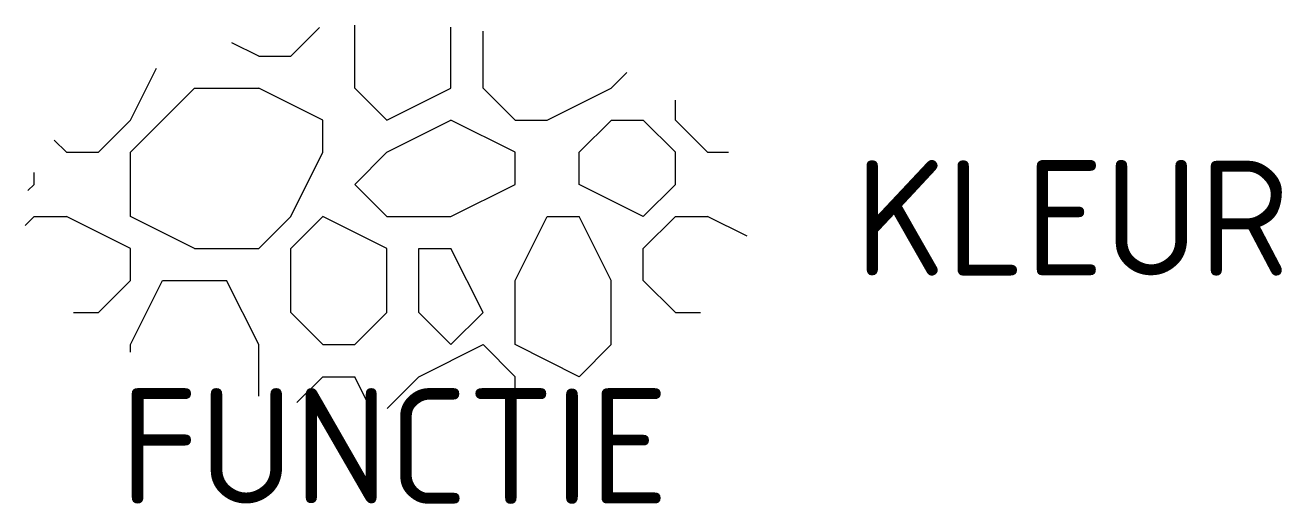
# Model space of a CAD drawing. Extents: x -5.6 to 14, y -4.5 to 3.
import ezdxf
from ezdxf.enums import TextEntityAlignment as Align

# ---------------------------------------------------------------- set-up
doc = ezdxf.new("R2010")
doc.units = 0
doc.styles.add('NLCS-ISO', font='NLCS-ISO.ttf')

msp = doc.modelspace()

# ---------------------------------------------------------------- linework, layer by layer
for p, q in [((-1.499, 2.524), (-1.052, 2.972)), ((-0.499, 2.024), (-0.499, 3.008)), ((1.001, 2.024), (1.001, 2.976)), ((1.501, 2.024), (1.501, 2.915)), ((-1.999, 2.524), (-2.418, 2.734)), ((-1.999, 2.524), (-1.499, 2.524)), ((-3.999, 1.524), (-3.592, 2.338)), ((3.501, 2.024), (3.746, 2.27)), ((-3.999, 1.024), (-2.999, 2.024)), ((-2.999, 2.024), (-1.999, 2.024)), ((-0.999, 1.524), (-1.999, 2.024)), ((0.001, 1.524), (-0.499, 2.024)), ((0.001, 1.524), (1.001, 2.024)), ((2.001, 1.524), (1.501, 2.024)), ((2.501, 1.524), (3.501, 2.024)), ((4.501, 1.524), (4.501, 1.838)), ((-4.499, 1.024), (-3.999, 1.524)), ((-0.999, 1.024), (-0.999, 1.524)), ((0.001, 1.024), (1.001, 1.524)), ((2.001, 1.024), (1.001, 1.524)), ((2.001, 1.524), (2.501, 1.524)), ((3.001, 1.024), (3.503, 1.526)), ((3.501, 1.524), (4.001, 1.524)), ((4.501, 1.024), (4.001, 1.524)), ((5.001, 1.024), (4.501, 1.524)), ((-4.999, 1.024), (-5.187, 1.212)), ((-4.999, 1.024), (-4.499, 1.024)), ((-3.999, 0.024), (-3.999, 1.024)), ((-1.499, 0.024), (-0.999, 1.024)), ((-0.499, 0.524), (0.001, 1.024)), ((2.001, 0.524), (2.001, 1.024)), ((3.001, 0.524), (3.001, 1.024)), ((4.501, 0.524), (4.501, 1.024)), ((5.001, 1.024), (5.328, 1.024)), ((-5.499, 0.524), (-5.499, 0.71)), ((-5.598, 0.426), (-5.499, 0.524)), ((0.001, 0.024), (-0.499, 0.524)), ((1.001, 0.024), (2.001, 0.524)), ((4.001, 0.024), (3.001, 0.524)), ((4.001, 0.024), (4.501, 0.524)), ((-5.642, -0.119), (-5.499, 0.024)), ((-5.499, 0.024), (-4.999, 0.024)), ((-3.999, -0.476), (-4.999, 0.024)), ((-2.999, -0.476), (-3.999, 0.024)), ((-1.999, -0.476), (-1.499, 0.024)), ((-1.499, -0.476), (-0.999, 0.024)), ((-1.499, -0.476), (-0.999, 0.024)), ((0.001, -0.476), (-0.999, 0.024)), ((0.001, 0.024), (1.001, 0.024)), ((2.001, -0.976), (2.501, 0.024)), ((2.501, 0.024), (3.001, 0.024)), ((3.501, -0.976), (3.001, 0.024)), ((4.001, -0.476), (4.501, 0.024)), ((4.501, 0.024), (5.001, 0.024)), ((5.62, -0.285), (5.001, 0.024)), ((-3.999, -0.976), (-3.999, -0.476)), ((-2.999, -0.476), (-1.999, -0.476)), ((-1.499, -1.476), (-1.499, -0.476)), ((0.001, -1.476), (0.001, -0.476)), ((0.501, -1.476), (0.501, -0.476)), ((0.501, -0.476), (1.001, -0.476)), ((1.501, -1.476), (1.001, -0.476)), ((4.001, -0.976), (4.001, -0.476)), ((-4.499, -1.476), (-3.999, -0.976)), ((-3.999, -1.976), (-3.499, -0.976)), ((-3.499, -0.976), (-2.499, -0.976)), ((-1.999, -1.976), (-2.499, -0.976)), ((2.001, -1.976), (2.001, -0.976)), ((3.501, -1.976), (3.501, -0.976)), ((4.501, -1.476), (4.001, -0.976)), ((-4.889, -1.476), (-4.499, -1.476)), ((-0.999, -1.976), (-1.499, -1.476)), ((-0.499, -1.976), (0.001, -1.476)), ((1.001, -1.976), (0.501, -1.476)), ((1.001, -1.976), (1.501, -1.476)), ((4.501, -1.476), (4.893, -1.476)), ((-3.999, -2.093), (-3.999, -1.976)), ((-1.999, -2.781), (-1.999, -1.976)), ((-0.999, -1.976), (-0.499, -1.976)), ((0.501, -2.476), (1.501, -1.976)), ((2.001, -2.476), (1.501, -1.976)), ((3.001, -2.476), (2.001, -1.976)), ((3.001, -2.476), (3.501, -1.976)), ((-1.404, -2.881), (-0.999, -2.476)), ((-0.999, -2.476), (-0.499, -2.476)), ((-0.252, -2.97), (-0.499, -2.476)), ((0.004, -2.972), (0.501, -2.476)), ((2.001, -2.779), (2.001, -2.476))]:
    msp.add_line(p, q)

# ---------------------------------------------------------------- texts
at = {"style": 'NLCS-ISO'}
msp.add_attdef('KLEUR', text='', height=1.8, dxfattribs=at).set_placement((7.3, 0), align=Align.MIDDLE_LEFT)
at = {"style": 'NLCS-ISO', "flags": 1}
msp.add_attdef('FUNCTIE', text='', height=1.8, dxfattribs=at).set_placement((0.117, -3.56), align=Align.MIDDLE_CENTER)

doc.saveas('drawing.dxf')
